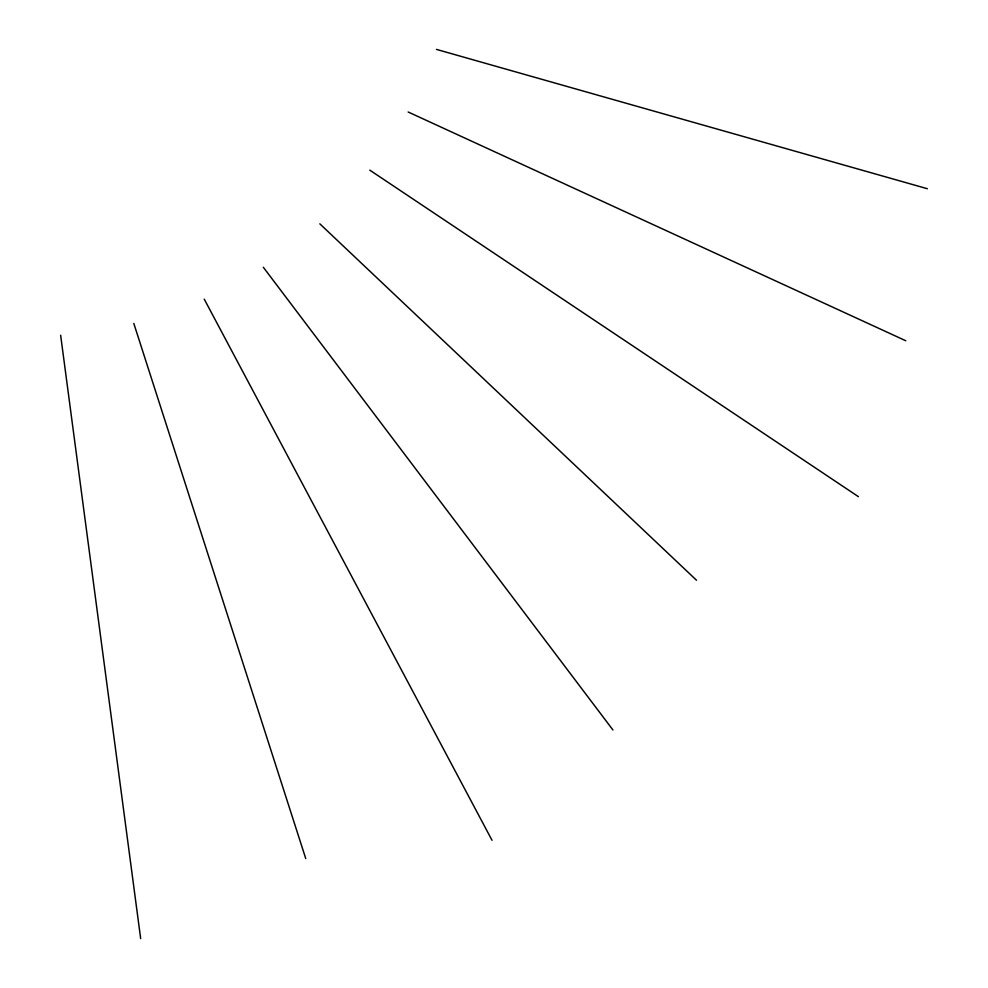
<?xml version="1.0" encoding="UTF-8"?>
<svg xmlns="http://www.w3.org/2000/svg" width="988" height="988" viewBox="0 0 988 988"><rect width="100%" height="100%" fill="white"/><g stroke="black" fill="none" stroke-linecap="round" stroke-linejoin="round"><path stroke-width="1.48" d="M436.449 49.4L927.362 188.72M408.168 112.002L905.774 340.749M369.759 170.121L858.436 496.68M319.828 223.831L696.515 580.252M263.314 267.242L612.943 729.984M204.244 299.154L492.024 840.294M133.8 323.422L305.749 858.572M60.639 335.265L140.667 938.6"/></g></svg>
